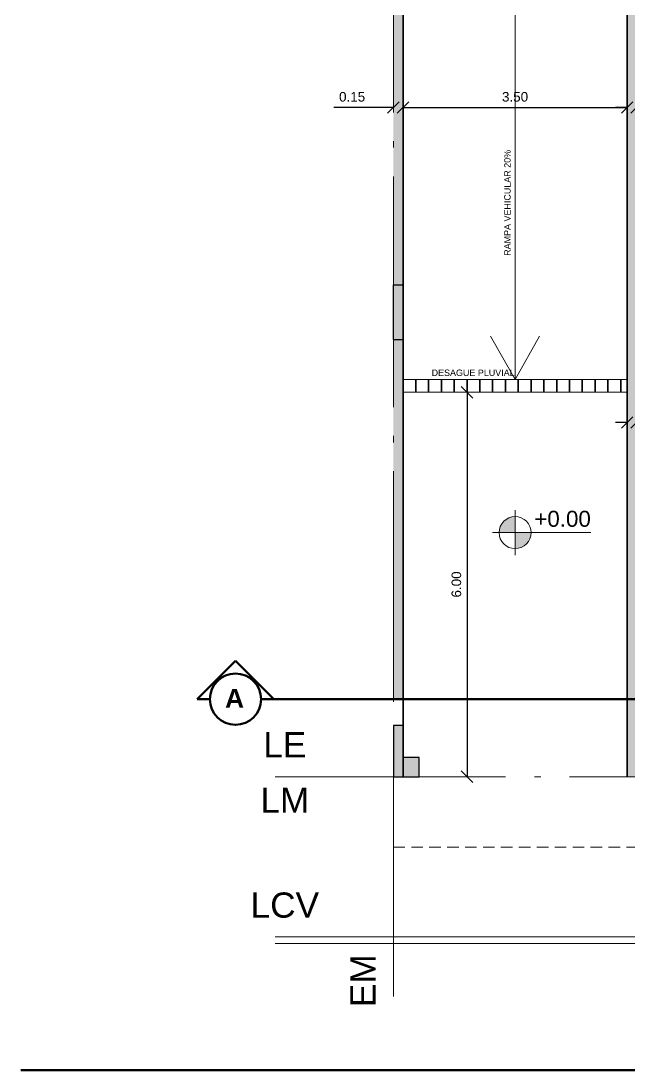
# Model space of a CAD drawing. Header units: metres. Extents: x 42 to 294, y -52 to 32.
# Drawn here: x 83.79 to 93.29, y 3.34 to 19.71 of the extents above; entities that cross this region are included whole.
import ezdxf

# ---------------------------------------------------------------- set-up
doc = ezdxf.new("R2010")
doc.units = ezdxf.units.M
doc.header["$LTSCALE"] = 0.15
doc.linetypes.add('ACAD_ISO02W100', pattern=[15, 12, -3])
doc.linetypes.add('ACAD_ISO04W100', pattern=[30, 24, -3, 0, -3])
doc.layers.get('0').update_dxf_attribs({"lineweight": 20})
for name, color, linetype, lineweight in [('A-----SYP', 6, 'Continuous', 50), ('A-FLOROTM', 6, 'Continuous', 13), ('A-FLORSTM', 2, 'Continuous', 9), ('A-WALL', 2, 'Continuous', 30), ('PROYECCIONES', 7, 'ACAD_ISO02W100', 9), ('RECUADRO', 82, 'Continuous', 50), ('S-GRIDIDM', 1, 'Continuous', 20)]:
    doc.layers.add(name, color=color, linetype=linetype, lineweight=lineweight)
doc.layers.add('Hatch', color=8, linetype='Continuous')
doc.layers.add('MUROS', color=11, linetype='Continuous')
doc.styles.get("Standard").update_dxf_attribs({"font": 'arial.ttf', "height": 0.15})
doc.dimstyles.new('Copy of Annotative', dxfattribs={"dimtxt": 0.15, "dimasz": 0.18, "dimexe": 0.18, "dimexo": 0.0625, "dimgap": 0.09, "dimtad": 1, "dimzin": 0, "dimdsep": 46, "dimtxsty": 'Standard', "dimblk": 'OBLIQUE', "dimcen": 0.09, "dimse1": 1, "dimse2": 1, "dimadec": 0, "dimazin": 0, "dimtfac": 1, "dimtofl": 0, "dimtmove": 0, "dimatfit": 3, "dimfxl": 1, "dimtolj": 1, "dimtzin": 0, "dimarcsym": 0})
doc.dimstyles.new('Cotas Pini', dxfattribs={"dimtxt": 0.15, "dimasz": 0.18, "dimexe": 0.18, "dimexo": 0.0625, "dimgap": 0.09, "dimtad": 1, "dimzin": 0, "dimdsep": 46, "dimtxsty": 'Standard', "dimblk": 'OBLIQUE', "dimcen": 0.09, "dimse1": 1, "dimse2": 1, "dimadec": 0, "dimazin": 0, "dimtfac": 1, "dimtofl": 0, "dimtmove": 0, "dimatfit": 3, "dimfxl": 1, "dimtolj": 1, "dimtzin": 0, "dimarcsym": 0})

# ---------------------------------------------------------------- blocks, each defined once
blk = doc.blocks.new('_Oblique')
at = {"color": 0, "linetype": 'ByBlock', "lineweight": -2}
blk.add_line((-0.5, -0.5), (0.5, 0.5), dxfattribs=at)
blk = doc.blocks.new('*D2364')
at = {"color": 0, "lineweight": -2, "ltscale": 0.1, "transparency": 16777216}
for p, q in [((89.608, 18.362), (88.677, 18.362)), ((89.758, 18.362), (89.938, 18.362))]:
    blk.add_line(p, q, dxfattribs=at)
at = {"layer": 'Defpoints', "color": 0, "ltscale": 0.1, "transparency": 16777216}
for p in [(89.608, 18.362), (89.608, 18.362), (89.758, 18.362)]:
    blk.add_point(p, dxfattribs=at)
at = {"color": 0, "lineweight": -2, "ltscale": 0.1, "transparency": 16777216, "xscale": 0.18, "yscale": 0.18, "zscale": 0.18}
blk.add_blockref('_Oblique', (89.608, 18.362), dxfattribs=at)
at = {"color": 0, "lineweight": -2, "ltscale": 0.1, "transparency": 16777216, "xscale": 0.18, "yscale": 0.18, "zscale": 0.18, "rotation": 180}
blk.add_blockref('_Oblique', (89.758, 18.362), dxfattribs=at)
at = {"color": 0, "ltscale": 0.1, "transparency": 16777216, "insert": (88.963, 18.529), "char_height": 0.15, "attachment_point": 5}
blk.add_mtext('\\A1;0.15', dxfattribs=at)
blk = doc.blocks.new('*D2365')
at = {"color": 0, "lineweight": -2, "ltscale": 0.1, "transparency": 16777216}
blk.add_line((89.758, 18.362), (93.258, 18.362), dxfattribs=at)
at = {"layer": 'Defpoints', "color": 0, "ltscale": 0.1, "transparency": 16777216}
for p in [(89.758, 18.362), (93.258, 18.362), (93.258, 18.362)]:
    blk.add_point(p, dxfattribs=at)
at = {"color": 0, "lineweight": -2, "ltscale": 0.1, "transparency": 16777216, "xscale": 0.18, "yscale": 0.18, "zscale": 0.18, "rotation": 180}
blk.add_blockref('_Oblique', (89.758, 18.362), dxfattribs=at)
at = {"color": 0, "lineweight": -2, "ltscale": 0.1, "transparency": 16777216, "xscale": 0.18, "yscale": 0.18, "zscale": 0.18}
blk.add_blockref('_Oblique', (93.258, 18.362), dxfattribs=at)
at = {"color": 0, "ltscale": 0.1, "transparency": 16777216, "insert": (91.508, 18.529), "char_height": 0.15, "attachment_point": 5}
blk.add_mtext('\\A1;3.50', dxfattribs=at)
blk = doc.blocks.new('*D2366')
at = {"color": 0, "lineweight": -2, "ltscale": 0.1, "transparency": 16777216}
for p, q in [((93.258, 18.362), (93.078, 18.362)), ((93.408, 18.362), (93.588, 18.362))]:
    blk.add_line(p, q, dxfattribs=at)
at = {"layer": 'Defpoints', "color": 0, "ltscale": 0.1, "transparency": 16777216}
for p in [(93.258, 18.362), (93.408, 18.362), (93.408, 18.362)]:
    blk.add_point(p, dxfattribs=at)
at = {"color": 0, "lineweight": -2, "ltscale": 0.1, "transparency": 16777216, "xscale": 0.18, "yscale": 0.18, "zscale": 0.18}
blk.add_blockref('_Oblique', (93.258, 18.362), dxfattribs=at)
at = {"color": 0, "lineweight": -2, "ltscale": 0.1, "transparency": 16777216, "xscale": 0.18, "yscale": 0.18, "zscale": 0.18, "rotation": 180}
blk.add_blockref('_Oblique', (93.408, 18.362), dxfattribs=at)
at = {"color": 0, "ltscale": 0.1, "transparency": 16777216, "insert": (93.75, 18.529), "char_height": 0.15, "attachment_point": 5}
blk.add_mtext('\\A1;0.15', dxfattribs=at)
blk = doc.blocks.new('*D2631')
at = {"color": 0, "lineweight": -2, "ltscale": 0.1, "transparency": 16777216}
for p, q in [((93.258, 13.446), (93.078, 13.446)), ((93.408, 13.446), (94.339, 13.446))]:
    blk.add_line(p, q, dxfattribs=at)
at = {"layer": 'Defpoints', "color": 0, "ltscale": 0.1, "transparency": 16777216}
for p in [(93.258, 13.446), (93.408, 13.446), (93.408, 13.446)]:
    blk.add_point(p, dxfattribs=at)
at = {"color": 0, "lineweight": -2, "ltscale": 0.1, "transparency": 16777216, "xscale": 0.18, "yscale": 0.18, "zscale": 0.18}
blk.add_blockref('_Oblique', (93.258, 13.446), dxfattribs=at)
at = {"color": 0, "lineweight": -2, "ltscale": 0.1, "transparency": 16777216, "xscale": 0.18, "yscale": 0.18, "zscale": 0.18, "rotation": 180}
blk.add_blockref('_Oblique', (93.408, 13.446), dxfattribs=at)
at = {"color": 0, "ltscale": 0.1, "transparency": 16777216, "insert": (94.053, 13.612), "char_height": 0.15, "attachment_point": 5}
blk.add_mtext('\\A1;0.15', dxfattribs=at)
blk = doc.blocks.new('*D2640')
at = {"color": 0, "lineweight": -2, "ltscale": 0.1, "transparency": 16777216}
blk.add_line((90.758, 13.919), (90.758, 7.919), dxfattribs=at)
at = {"layer": 'Defpoints', "color": 0, "ltscale": 0.1, "transparency": 16777216}
for p in [(90.758, 13.919), (90.758, 7.919), (90.758, 7.919)]:
    blk.add_point(p, dxfattribs=at)
at = {"color": 0, "lineweight": -2, "ltscale": 0.1, "transparency": 16777216, "xscale": 0.18, "yscale": 0.18, "zscale": 0.18}
for p, rotation in [((90.758, 13.919), 90), ((90.758, 7.919), 270)]:
    blk.add_blockref('_Oblique', p, dxfattribs=dict(at, rotation=rotation))
at = {"color": 0, "ltscale": 0.1, "transparency": 16777216, "insert": (90.592, 10.919), "char_height": 0.15, "attachment_point": 5, "rotation": 90}
blk.add_mtext('\\A1;6.00', dxfattribs=at)
blk = doc.blocks.new('Sección - Extremo de sección-3896-02 Primer piso')
at = {"layer": 'A-----SYP'}
for p, q in [((-0.006, 0.00598), (-0.012, 0)), ((0, 0), (-0.006, 0.00598)), ((-0.012, 0), (-0.01, 0)), ((-0.002, 0), (0, 0))]:
    blk.add_line(p, q, dxfattribs=at)
blk.add_circle((-0.006, 0), 0.004, dxfattribs=at)
blk.add_arc((-0.006, 0), 0.004, 0, 180, dxfattribs=at)

msp = doc.modelspace()

# ---------------------------------------------------------------- hatches: boundary and pattern name
at = {"ltscale": 0.1}
h = msp.add_hatch(color=256, dxfattribs=at)
h.paths.add_polyline_path([(91.508, 11.978, 0.414214), (91.258, 11.728), (91.258, 11.728), (91.508, 11.728)])
h.paths.add_polyline_path([(91.758, 11.728), (91.508, 11.728), (91.508, 11.478, 0.414214)])
at = {"layer": 'Hatch'}
msp.add_hatch(color=256, dxfattribs=at).paths.add_polyline_path([(89.758, 15.594), (89.608, 15.594), (89.608, 14.744), (89.758, 14.744)])
at = {"layer": 'Hatch', "ltscale": 0.2}
msp.add_hatch(color=256, dxfattribs=at).paths.add_polyline_path([(89.608, 7.919), (90.008, 7.919), (90.008, 8.219), (89.758, 8.219), (89.758, 8.719), (89.608, 8.719)])
at = {"layer": 'MUROS', "ltscale": 0.1}
h = msp.add_hatch(color=256, dxfattribs=at)
h.paths.add_polyline_path([(93.258, 20.494), (93.258, 9.128), (93.408, 9.128), (93.408, 10.319), (93.833, 10.319), (93.833, 10.469), (93.408, 10.469), (93.408, 20.494), (94.729, 20.494), (94.729, 20.794), (90.008, 20.794), (90.008, 20.494)])
h.paths.add_polyline_path([(89.758, 20.344), (89.608, 20.344), (89.608, 15.594), (89.758, 15.594)])
h.paths.add_polyline_path([(89.608, 9.128), (89.758, 9.128), (89.758, 14.744), (89.608, 14.744)])
h.paths.add_polyline_path([(101.833, 13.819), (101.833, 13.969), (100.233, 13.969), (100.233, 13.319), (100.383, 13.319), (100.383, 13.819)])
h.paths.add_polyline_path([(93.258, 7.919), (93.408, 7.919), (93.408, 9.128), (93.258, 9.128)])
h.paths.add_polyline_path([(100.233, 10.469), (99.733, 10.469), (99.733, 10.319), (100.383, 10.319), (100.383, 10.969), (100.233, 10.969)])
h.paths.add_polyline_path([(101.983, 14.119), (101.983, 13.819), (103.133, 13.819), (103.133, 14.119)])
h.paths.add_polyline_path([(104.183, 14.119), (103.933, 14.119), (103.933, 13.819), (104.183, 13.819)])
h.paths.add_polyline_path([(104.333, 14.119), (104.333, 13.819), (104.796, 13.819), (104.796, 14.119)])
h.paths.add_polyline_path([(101.833, 14.969), (101.983, 14.969), (101.983, 17.119), (101.833, 17.119)])
h.paths.add_polyline_path([(101.833, 17.919), (101.983, 17.919), (101.983, 18.969), (102.033, 18.969), (102.033, 19.119), (101.983, 19.119), (101.983, 19.394), (101.833, 19.394)])
h.paths.add_polyline_path([(103.515, 18.069), (103.515, 17.919), (104.183, 17.919), (104.183, 18.069)])
h.paths.add_polyline_path([(103.233, 18.069), (103.233, 18.969), (103.515, 18.969), (103.515, 19.119), (103.033, 19.119), (103.033, 18.969), (103.083, 18.969), (103.083, 17.919), (103.515, 17.919), (103.515, 18.069)])
h.paths.add_polyline_path([(103.515, 19.119), (103.515, 18.969), (104.183, 18.969), (104.183, 19.119)])
h.paths.add_polyline_path([(104.333, 19.119), (104.333, 18.969), (104.568, 18.969), (104.568, 19.119)])
h.paths.add_polyline_path([(105.618, 19.119), (105.618, 18.969), (105.833, 18.969), (105.833, 19.119)])
h.paths.add_polyline_path([(106.218, 18.969), (106.218, 19.119), (105.983, 19.119), (105.983, 18.969)])
h.paths.add_polyline_path([(106.483, 15.969), (106.483, 16.519), (106.333, 16.519), (106.333, 16.119), (104.333, 16.119), (104.333, 15.969)])
h.paths.add_polyline_path([(106.483, 17.219), (106.483, 17.319), (106.333, 17.319), (106.333, 17.219)])
h.paths.add_polyline_path([(107.483, 17.319), (107.483, 17.219), (107.633, 17.219), (107.633, 17.319)])
h.paths.add_polyline_path([(109.033, 17.319), (109.033, 17.469), (108.383, 17.469), (108.383, 18.169), (109.033, 18.169), (109.033, 17.919), (109.183, 17.919), (109.183, 19.119), (107.633, 19.119), (107.633, 18.969), (108.283, 18.969), (108.283, 17.469), (107.633, 17.469), (107.633, 17.319)])
h.paths.add_polyline_path([(108.383, 18.269), (108.383, 18.969), (109.033, 18.969), (109.033, 18.269)], flags=16)
h.paths.add_polyline_path([(107.483, 18.969), (107.483, 19.119), (107.268, 19.119), (107.268, 18.969)])
h.paths.add_polyline_path([(108.466, 18.373), (108.949, 18.373), (108.949, 18.682), (108.466, 18.682)], flags=8)
h.paths.add_polyline_path([(108.497, 18.721), (108.98, 18.721), (108.98, 19.03), (108.497, 19.03)], flags=24)

# ---------------------------------------------------------------- linework, layer by layer
for p, q in [((91.508, 20.494), (91.508, 14.119)), ((91.508, 14.119), (91.125, 14.792)), ((91.508, 14.119), (91.891, 14.792))]:
    msp.add_line(p, q)
at = {"ltscale": 0.1}
for p, q in [((91.508, 11.978), (91.508, 12.078)), ((91.508, 11.478), (91.508, 11.978)), ((91.258, 11.728), (91.158, 11.728)), ((91.258, 11.728), (92.69, 11.728)), ((91.508, 11.478), (91.508, 11.378))]:
    msp.add_line(p, q, dxfattribs=at)
msp.add_circle((91.508, 11.728), 0.25, dxfattribs=at)
at = {"layer": 'A-----SYP'}
msp.add_line((120.908, 9.128), (87.741, 9.128), dxfattribs=at)
at = {"layer": 'A-FLOROTM'}
for p, q in [((87.76, 5.418), (119.608, 5.418)), ((87.76, 5.318), (119.608, 5.318))]:
    msp.add_line(p, q, dxfattribs=at)
at = {"layer": 'A-FLORSTM'}
for p, q in [((93.258, 20.494), (93.258, 13.919)), ((89.758, 14.119), (93.258, 14.119)), ((89.758, 13.919), (93.258, 13.919))]:
    msp.add_line(p, q, dxfattribs=at)
at = {"layer": 'A-WALL', "lineweight": 35}
for p, q in [((89.758, 7.918), (89.758, 20.494)), ((93.258, 20.494), (93.258, 7.919)), ((89.958, 13.919), (89.958, 14.119)), ((90.158, 13.919), (90.158, 14.119)), ((90.358, 13.919), (90.358, 14.119)), ((90.558, 13.919), (90.558, 14.119)), ((90.758, 13.919), (90.758, 14.119)), ((90.958, 13.919), (90.958, 14.119)), ((91.158, 13.919), (91.158, 14.119)), ((91.358, 13.919), (91.358, 14.119)), ((91.558, 13.919), (91.558, 14.119)), ((91.758, 13.919), (91.758, 14.119)), ((91.958, 13.919), (91.958, 14.119)), ((92.158, 13.919), (92.158, 14.119)), ((92.358, 13.919), (92.358, 14.119)), ((92.558, 13.919), (92.558, 14.119)), ((92.758, 13.919), (92.758, 14.119)), ((92.958, 13.919), (92.958, 14.119)), ((93.158, 13.919), (93.158, 14.119))]:
    msp.add_line(p, q, dxfattribs=at)
at = {"layer": 'Hatch', "ltscale": 0.2}
for p, q in [((89.608, 15.594), (89.758, 15.594)), ((89.608, 14.744), (89.608, 15.594)), ((89.758, 15.594), (89.758, 14.744)), ((89.608, 14.744), (89.758, 14.744)), ((89.758, 8.719), (89.608, 8.719)), ((89.608, 8.719), (89.608, 7.919)), ((89.758, 8.219), (89.758, 8.719)), ((90.008, 8.219), (89.758, 8.219)), ((90.008, 7.919), (90.008, 8.219)), ((89.608, 7.919), (90.008, 7.919))]:
    msp.add_line(p, q, dxfattribs=at)
at = {"layer": 'PROYECCIONES', "ltscale": 0.1}
for p, q in [((89.608, 7.919), (89.608, 6.819)), ((89.608, 6.819), (102.908, 6.819))]:
    msp.add_line(p, q, dxfattribs=at)
at = {"layer": 'RECUADRO', "ltscale": 0.1}
for p, q in [((125.791, 3.341), (83.791, 3.341)), ((83.791, 3.341), (125.791, 3.341))]:
    msp.add_line(p, q, dxfattribs=at)
at = {"layer": 'S-GRIDIDM', "linetype": 'ACAD_ISO04W100'}
for p, q in [((89.608, 4.487), (89.608, 29.411)), ((87.76, 7.919), (119.608, 7.919))]:
    msp.add_line(p, q, dxfattribs=at)

# ---------------------------------------------------------------- texts
at = {"ltscale": 0.1, "insert": (91.338, 16.048), "char_height": 0.1, "width": 2.14772, "attachment_point": 1, "rotation": 90}
msp.add_mtext('RAMPA VEHICULAR 20%', dxfattribs=at)
at = {"ltscale": 0.1, "attachment_point": 1}
for s, insert, char_height, width in [('DESAGUE PLUVIAL', (90.205, 14.273), 0.1, 2.14772), ('{\\fArial|b0|i0|c0|p34;+0.00}', (91.808, 12.069), 0.25, 1.01133)]:
    msp.add_mtext(s, dxfattribs=dict(at, insert=insert, char_height=char_height, width=width))
at = {"layer": 'S-GRIDIDM', "char_height": 0.3934, "width": 0.9072, "attachment_point": 2, "line_spacing_factor": 0.938532, "bg_fill": 3, "box_fill_scale": 1.25, "bg_fill_color": 0, "bg_fill_transparency": 0}
for s, insert in [('LE', (87.912, 8.614)), ('LCV', (87.912, 6.112))]:
    msp.add_mtext(s, dxfattribs=dict(at, insert=insert))

# ---------------------------------------------------------------- dimensions: what is measured, and where the dimension line sits
at = {"ltscale": 0.1}
dim = msp.add_linear_dim(base=(89.608, 18.362), p1=(89.758, 18.362), p2=(89.608, 18.362), dimstyle='Cotas Pini', dxfattribs=at)
dim.commit()
dim.dimension.update_dxf_attribs({"geometry": '*D2364', "text_midpoint": (88.963, 18.529)})
for base, p1, p2, dimstyle, override, picture, middle in [((93.258, 18.362), (89.758, 18.362), (93.258, 18.362), 'Cotas Pini', {"dimtmove": 1}, '*D2365', (91.508, 18.529)), ((93.408, 13.446), (93.258, 13.446), (93.408, 13.446), 'Copy of Annotative', {"dimscale": 0, "dimtix": 0, "dimtofl": 0, "dimtmove": 0, "dimatfit": 3}, '*D2631', (94.053, 13.612))]:
    dim = msp.add_linear_dim(base=base, p1=p1, p2=p2, dimstyle=dimstyle, override=override, dxfattribs=at)
    dim.commit()
    dim.dimension.update_dxf_attribs({"geometry": picture, "text_midpoint": middle})
dim = msp.add_linear_dim(base=(93.408, 18.362), p1=(93.258, 18.362), p2=(93.408, 18.362), dimstyle='Cotas Pini', override={"dimtmove": 1}, dxfattribs=at)
dim.commit()
dim.dimension.update_dxf_attribs({"geometry": '*D2366', "text_midpoint": (93.75, 18.362), "dimtype": 160})
dim = msp.add_linear_dim(base=(90.758, 7.919), p1=(90.758, 13.919), p2=(90.758, 7.919), angle=90, dimstyle='Copy of Annotative', override={"dimscale": 0, "dimtix": 0, "dimtofl": 0, "dimtmove": 0, "dimatfit": 3}, dxfattribs=at)
dim.commit()
dim.dimension.update_dxf_attribs({"geometry": '*D2640', "text_midpoint": (90.592, 10.919)})

# ---------------------------------------------------------------- next in the draw order: block references
at = {"layer": 'A-----SYP', "xscale": 99.99999999999993, "yscale": 99.99999999999993, "zscale": 99.99999999999993}
msp.add_blockref('Sección - Extremo de sección-3896-02 Primer piso', (87.741, 9.128), dxfattribs=at)

# ---------------------------------------------------------------- next in the draw order: texts
at = {"layer": 'S-GRIDIDM', "insert": (87.912, 7.75), "char_height": 0.3934, "width": 0.9072, "attachment_point": 2, "line_spacing_factor": 0.938532, "bg_fill": 3, "box_fill_scale": 1.25, "bg_fill_color": 0, "bg_fill_transparency": 0}
msp.add_mtext('LM', dxfattribs=at)
at = {"layer": 'S-GRIDIDM', "insert": (88.935, 4.735), "char_height": 0.39341, "width": 0.9072, "attachment_point": 2, "rotation": 90, "line_spacing_factor": 0.938532, "bg_fill": 3, "box_fill_scale": 1.25, "bg_fill_color": 0, "bg_fill_transparency": 0}
msp.add_mtext('{\\fArial|b0|i0|c0|p34;EM}', dxfattribs=at)

# ---------------------------------------------------------------- next in the draw order: texts
at = {"layer": 'A-----SYP', "insert": (87.127, 9.289), "char_height": 0.29506, "width": 0.162, "attachment_point": 2, "line_spacing_factor": 0.938532, "bg_fill": 3, "box_fill_scale": 1.25, "bg_fill_color": 0, "bg_fill_transparency": 0}
msp.add_mtext('{\\fArial|b1|i0|c0|p34;A}', dxfattribs=at)

doc.saveas('drawing.dxf')
